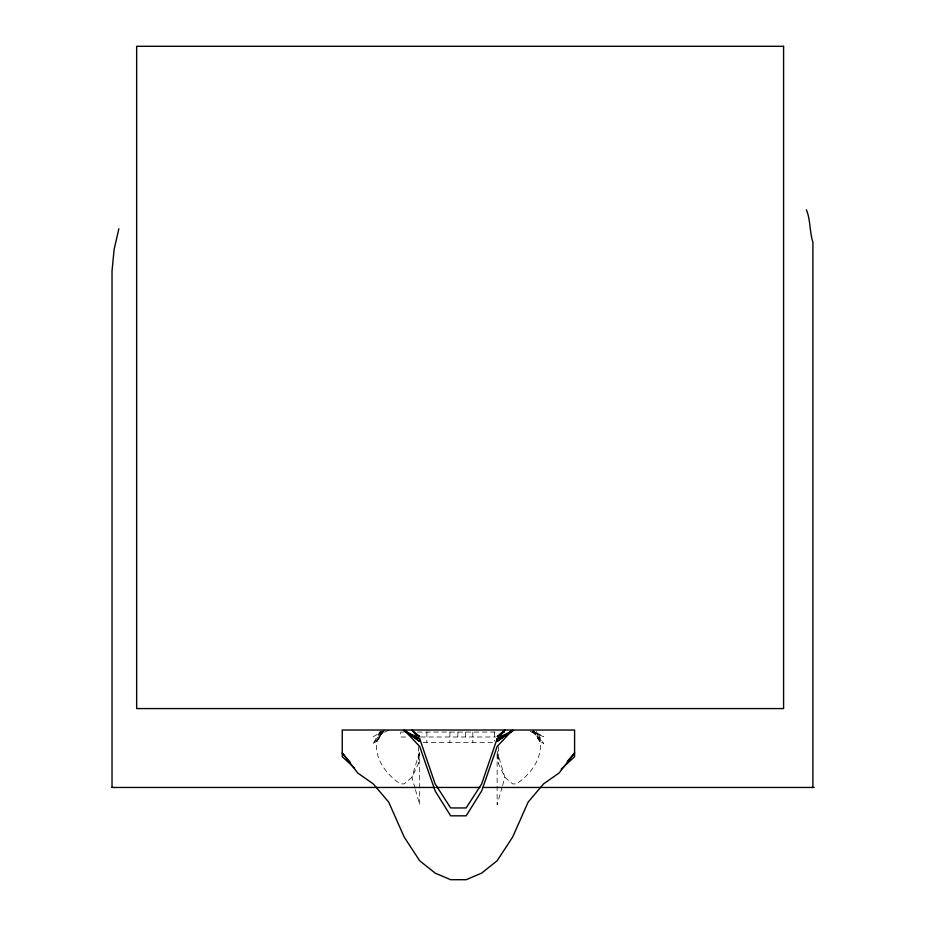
<?xml version="1.0" encoding="UTF-8"?>
<svg xmlns="http://www.w3.org/2000/svg" width="926" height="926" viewBox="0 0 926 926"><rect width="100%" height="100%" fill="white"/><g stroke="black" fill="none" stroke-linecap="round" stroke-linejoin="round"><path stroke-width="0.69" stroke-dasharray="4.63 3.47" d="M382.681 731.517L378.387 734.492C371.176 754.447 384.487 773.21 400.321 783.894L404.199 783.894L411.943 777.342L418.378 763.649L419.536 752.688M502.17 786.926L497.135 804.729L497.135 752.769M502.563 785.561L504.878 777.342L497.135 751.322M419.281 752.688L411.943 777.342L415.033 788.292M380.32 731.146L373.213 743.451L377.09 741.17L380.956 730.024M384.834 730.024L377.09 741.17L382.936 731.146M377.09 741.17L383.595 730.024M373.213 743.451L383.943 731.065M373.213 736.737L382.507 731.366M388.7 730.024L380.956 734.492L380.956 731.146M403.493 732.072L400.68 732.072L400.68 737.003L407.822 737.003M417.545 732.072L498.489 732.072M420.693 737.003L495.607 737.003M423.136 742.502L494.507 742.502M531.987 731.702L543.608 736.737L534.314 731.366M530.332 731.297L535.865 734.492L539.742 741.17L543.608 743.451L536.501 731.146M534.14 731.517L538.434 734.492C545.645 754.447 532.334 773.21 516.5 783.894L512.634 783.894L504.878 777.342L498.443 763.649L497.285 752.688M532.89 731.065L543.608 743.451M532.763 731.146L539.742 741.17L535.865 730.024M533.885 731.146L535.865 734.492L535.865 731.146M533.226 730.024L539.742 741.17M415.427 789.658L419.686 804.729L419.686 752.769M498.443 746.645L498.443 763.649M494.507 732.072L494.507 741.194M472.827 732.072L472.827 742.502M465.604 732.072L465.604 737.003M457.861 732.072L457.861 737.003M449.886 732.072L449.886 742.502M426.863 732.072L426.863 742.502M418.378 746.645L418.378 763.649"/><path stroke-width="1.39" d="M118.864 228.757L114.106 249.534L112.023 270.982L112.023 787.459M500.364 737.571L501.012 735.024L504.878 730.024L503.918 732.686M497.135 738.705L481.647 783.963L466.16 807.947L450.661 807.947L435.174 783.963L419.686 738.705L404.199 730.776L419.686 741.413L404.199 730.024L419.686 746.495L435.174 791.001L450.661 815.829L466.16 815.829L481.647 791.001L497.135 746.495L512.634 730.024L497.135 741.413L512.634 730.776L497.135 738.705L512.634 731.17M567.302 761.473L574.595 752.988L559.096 773.013L543.608 783.836L528.121 802.113L512.634 837.092L497.135 860.763L481.647 873.114L466.16 879.7L450.661 879.7L435.174 873.114L419.686 860.763L404.199 837.092L388.7 802.113L373.213 783.836L357.725 773.013L342.238 752.988L350.433 762.538M561.168 769.112L574.595 756.669L574.595 730.024L342.238 730.024L342.238 756.669L354.623 768.152M504.878 730.024L497.135 736.506L499.716 735.418M111.838 787.459L434.954 787.459M436.296 787.459L479.923 787.459M482.701 787.459L814.162 787.459M417.105 735.418L419.686 736.506L411.943 730.024L415.809 735.024L416.457 737.571M404.199 731.17L419.686 738.705M806.372 209.716C810.678 220.041 809.474 231.859 812.901 242.184L812.901 787.459M783.581 46.3L136.654 46.3L136.654 708.575L783.581 708.575L783.581 46.3"/></g></svg>
